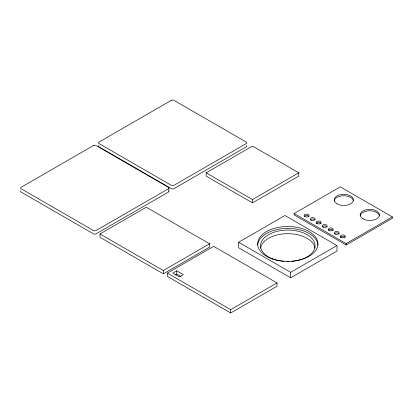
<?xml version="1.0" encoding="UTF-8"?>
<svg xmlns="http://www.w3.org/2000/svg" width="413" height="413" viewBox="0 0 413 413"><rect width="100%" height="100%" fill="white"/><g stroke="black" fill="none" stroke-linecap="round" stroke-linejoin="round"><path stroke-width="0.62" d="M99.977 233.949L146.29 207.212L209.623 243.778L209.623 247.082L163.316 273.819L99.977 237.253L99.977 233.949L163.316 270.515L209.623 243.778M206.159 172.82L252.467 146.083L298.78 172.82L298.78 176.124L252.467 202.86L206.159 176.124L206.159 172.82L252.467 199.556L298.78 172.82M167.363 273.096L213.676 246.36L277.009 282.926L277.009 286.23L230.702 312.966L167.363 276.4L167.363 273.096L230.702 309.662L277.009 282.926M176.764 270.82L172.815 273.096L179.35 276.87L183.3 274.593L176.764 270.82L176.764 274.118L181.121 276.638M175.282 274.975L176.764 274.118M238.637 242.261L284.944 215.524L336.977 245.565L336.977 251.068L290.669 277.804L238.637 247.764L238.637 242.261L290.669 272.301L336.977 245.565M294.144 213.531L340.317 186.877L392.35 216.913L392.35 218.332L346.177 244.986L294.144 214.951L294.144 213.531L346.177 243.572L392.35 216.913M346.177 243.572L346.177 244.986M290.669 272.301L290.669 277.804M252.467 199.556L252.467 202.86M230.702 309.662L230.702 312.966M168.881 188.034L168.881 191.338M163.316 270.515L163.316 273.819M334.2 200.821A9.633 5.56 0 0 1 343.792 195.747A9.633 5.56 0 0 1 353.389 200.821M360.213 215.844A9.633 5.56 0 0 1 369.811 210.764A9.633 5.56 0 0 1 379.402 215.844M322.238 227A2.504 1.445 0 0 1 324.654 225.926A2.504 1.445 0 0 1 327.075 227M328.505 230.124A2.504 1.445 0 0 1 330.999 229.411A2.504 1.445 0 0 1 333.09 230.475M334.267 233.944A2.504 1.445 0 0 1 336.688 232.875A2.504 1.445 0 0 1 339.104 233.944M340.333 237.325A2.504 1.445 0 0 1 342.873 236.35A2.504 1.445 0 0 1 345.16 237.516M316.224 223.526A2.504 1.445 0 0 1 318.64 222.457A2.504 1.445 0 0 1 321.061 223.526M310.204 220.052A2.504 1.445 0 0 1 312.626 218.983A2.504 1.445 0 0 1 315.042 220.052M304.19 216.582A2.504 1.445 0 0 1 306.611 215.509A2.504 1.445 0 0 1 309.027 216.582M98.929 145.448A1.926 1.11 0 0 0 99.094 146.914L171.281 188.591A1.926 1.11 0 0 0 174.007 188.591L246.194 146.914A1.926 1.11 0 0 0 246.36 145.448M168.731 190.909A1.926 1.11 0 0 1 168.318 192.122L96.126 233.799A1.926 1.11 0 0 1 93.405 233.799L21.213 192.122A1.926 1.11 0 0 1 20.908 190.78M260.629 248.244A27.258 15.735 0 0 1 287.809 233.681A27.258 15.735 0 0 1 314.985 248.244M257.676 245.234A30.144 17.403 0 0 1 287.809 228.394A30.144 17.403 0 0 1 317.938 245.234M280.133 260.897A27.258 15.735 0 0 1 265.605 236.675A27.258 15.735 0 0 1 310.008 236.675A27.258 15.735 0 0 1 295.481 260.897M294.861 261.001A27.258 15.735 0 0 1 291.686 261.377M289.095 261.517A27.258 15.735 0 0 1 286.519 261.517M283.927 261.377A27.258 15.735 0 0 1 280.752 261.001M171.281 100.359L99.094 142.036A1.926 1.11 0 0 0 99.094 143.61L171.281 185.287A1.926 1.11 0 0 0 174.007 185.287L246.194 143.61A1.926 1.11 0 0 0 246.194 142.036L174.007 100.359A1.926 1.11 0 0 0 171.281 100.359M93.405 145.572L21.213 187.249A1.926 1.11 0 0 0 21.213 188.818L93.405 230.5A1.926 1.11 0 0 0 96.126 230.5L168.318 188.818A1.926 1.11 0 0 0 168.318 187.249L96.126 145.572A1.926 1.11 0 0 0 93.405 145.572M336.982 203.821A9.633 5.56 0 0 0 353.094 201.327A9.633 5.56 0 0 0 341.298 194.518A9.633 5.56 0 0 0 336.982 203.821M362.996 218.844A9.633 5.56 0 0 0 379.113 216.35A9.633 5.56 0 0 0 367.317 209.541A9.633 5.56 0 0 0 362.996 218.844M323.405 227.212A2.504 1.445 0 0 0 327.158 225.957A2.504 1.445 0 0 0 323.405 224.708A2.504 1.445 0 0 0 323.405 227.212M329.419 230.681A2.504 1.445 0 0 0 333.177 229.432A2.504 1.445 0 0 0 329.419 228.177A2.504 1.445 0 0 0 329.419 230.681M335.433 234.156A2.504 1.445 0 0 0 339.192 232.906A2.504 1.445 0 0 0 335.433 231.652A2.504 1.445 0 0 0 335.433 234.156M341.308 237.578A2.504 1.445 0 0 0 345.201 236.479A2.504 1.445 0 0 0 341.603 235.08A2.504 1.445 0 0 0 341.308 237.578M317.39 223.738A2.504 1.445 0 0 0 321.144 222.483A2.504 1.445 0 0 0 317.39 221.234A2.504 1.445 0 0 0 317.39 223.738M311.371 220.263A2.504 1.445 0 0 0 315.129 219.014A2.504 1.445 0 0 0 311.371 217.759A2.504 1.445 0 0 0 311.371 220.263M304.84 216.562A2.504 1.445 0 0 0 309.027 215.911A2.504 1.445 0 0 0 305.961 214.141A2.504 1.445 0 0 0 304.84 216.562M272.735 258.987A30.144 17.403 0 0 0 317.953 243.913A30.144 17.403 0 0 0 272.735 228.838A30.144 17.403 0 0 0 272.735 258.987"/></g></svg>
